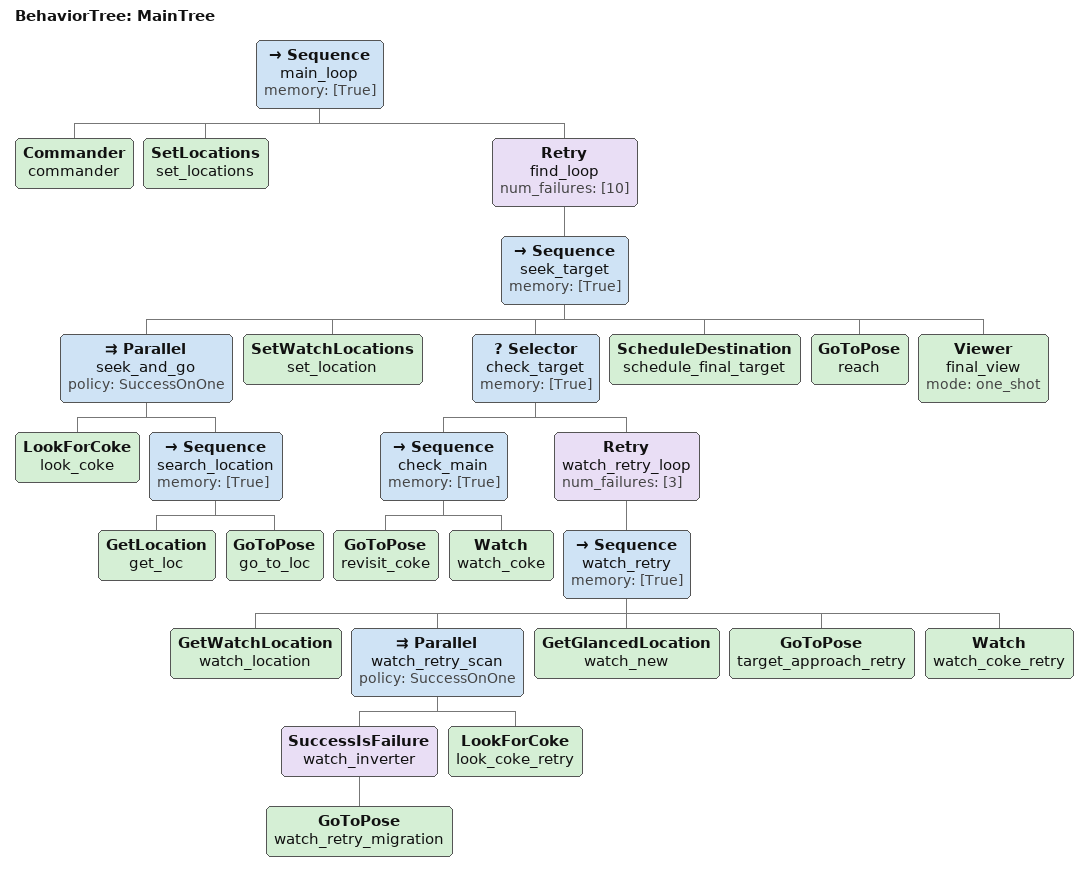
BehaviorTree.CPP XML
<root>
    <BehaviorTree ID="MainTree">
    <Sequence name="main_loop" memory="[True]">
        <Commander name="commander"/>
        <SetLocations name="set_locations"/>
            <Retry  name="find_loop" num_failures="[10]">
            <Sequence name="seek_target" memory="[True]">
                <Parallel name="seek_and_go" policy="SuccessOnOne">
                    <LookForCoke name="look_coke"/>
                    <Sequence name="search_location" memory="[True]">
                        <GetLocation name="get_loc"/>
                        <GoToPose name="go_to_loc"/>
                    </Sequence>
                </Parallel>
                <SetWatchLocations name="set_location" />
                <Selector name="check_target" memory="[True]">
                    <Sequence name="check_main" memory="[True]">
                        <GoToPose name="revisit_coke"/>
                        <Watch name="watch_coke"/>
                    </Sequence>
                    <Retry  name="watch_retry_loop" num_failures="[3]">
                        <Sequence name="watch_retry" memory="[True]">
                            <GetWatchLocation name="watch_location"/>
                            <Parallel name="watch_retry_scan" policy="SuccessOnOne">
                                <SuccessIsFailure name="watch_inverter">
                                    <GoToPose name="watch_retry_migration"/>
                                </SuccessIsFailure>
                                <LookForCoke name="look_coke_retry"/>
                            </Parallel>
                            <GetGlancedLocation name="watch_new"/>
                            <GoToPose name="target_approach_retry"/>
                            <Watch name="watch_coke_retry"/>
                        </Sequence>
                    </Retry>
                </Selector>
                <ScheduleDestination name="schedule_final_target"/>
                <GoToPose name="reach"/>
                <Viewer name="final_view" mode="one_shot" />
            </Sequence>
            </Retry>
    </Sequence>
    </BehaviorTree>
</root>
